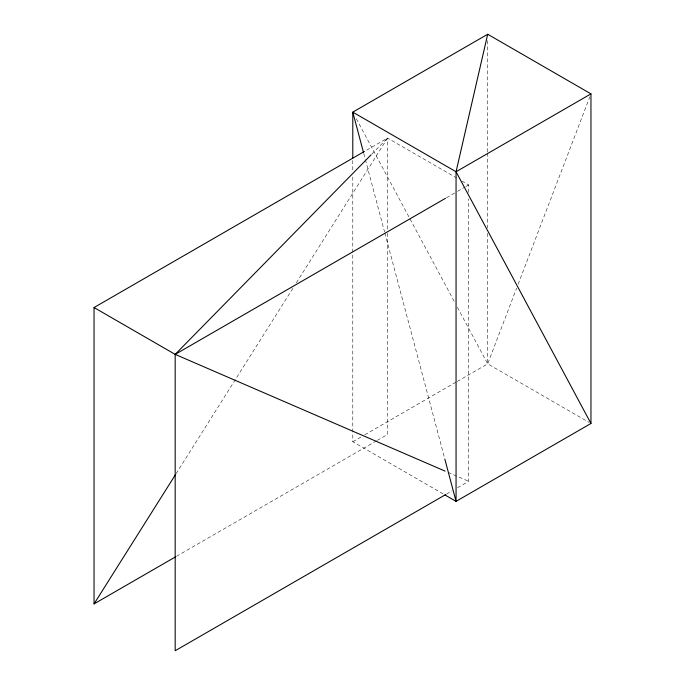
<?xml version="1.0" encoding="UTF-8"?>
<svg xmlns="http://www.w3.org/2000/svg" width="685" height="685" viewBox="0 0 685 685"><rect width="100%" height="100%" fill="white"/><g stroke="black" fill="none" stroke-linecap="round" stroke-linejoin="round"><path stroke-width="0.51" stroke-dasharray="3.42 2.57" d="M443.144 493.911L352.792 441.739L352.792 433.185M352.792 432.115L352.792 253.399M352.792 252.328L352.792 175.274M352.792 169.923L352.792 159.22M387.539 233.311L387.539 434.461L377.349 440.335M387.539 229.038L387.539 138.096L456.69 178.014M457.563 487.72L468.677 481.298L468.677 198.847M468.677 192.425L468.677 184.941L462.221 181.208M457.203 381.459L487.694 363.855L516.653 288.137M518.177 284.155L589.819 96.859M176.105 473.66L293.505 287.332M296.348 282.811L387.539 138.096L365.31 150.923M371.835 154.082L387.539 138.096M446.457 197.768L456.638 191.886M457.563 191.355L464.969 187.073M465.894 186.543L468.677 184.941M352.792 441.739L361.106 436.944M364.805 434.804L456.278 381.99M176.439 556.331L376.425 440.875M446.457 494.133L452.006 490.922M448.058 472.385L468.677 481.298M457.383 307.291L487.694 363.855L589.117 422.414M356.328 118.736L454.849 302.573M363.744 153.431L365.114 158.595M365.388 159.631L384.559 231.898M384.833 232.934L444.548 458M487.694 40.672L487.694 151.967M487.694 153.038L487.694 227.951M487.694 233.294L487.694 363.855"/><path stroke-width="1.03" d="M352.792 158.158L352.792 112.135L487.694 34.25L590.958 93.871L590.958 423.476L456.056 501.36L444.993 494.972M487.694 34.25L456.056 171.755L456.056 501.36L444.822 459.036M364.386 151.453L94.042 307.539L94.042 603.905L175.531 474.559M445.524 494.664L175.18 650.75L175.18 354.385L371.082 154.844M363.47 152.404L352.792 112.135L456.056 171.755L590.958 93.871M94.042 307.539L175.18 354.385L445.524 198.299M94.042 603.905L175.514 556.862M175.18 354.385L445.113 471.117M456.056 171.755L590.958 423.476"/></g></svg>
